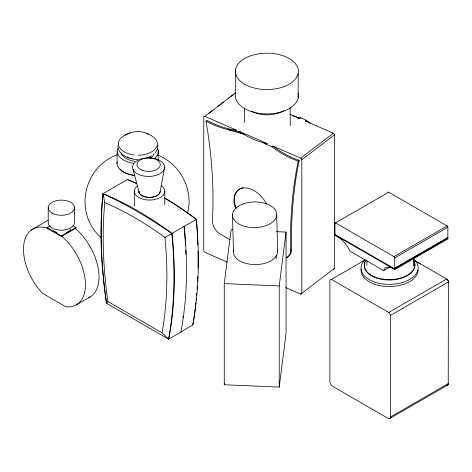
<?xml version="1.0" encoding="UTF-8"?>
<svg xmlns="http://www.w3.org/2000/svg" width="472" height="472" viewBox="0 0 472 472"><rect width="100%" height="100%" fill="white"/><g stroke="black" fill="none" stroke-linecap="round" stroke-linejoin="round"><path stroke-width="0.71" d="M334.943 223.238A0.838 0.484 60 0 1 335.533 222.902L393.967 256.638A1.05 0.608 60 0 1 394.71 257.924L394.704 268.173A0.867 0.501 60 0 1 394.091 268.527L447.869 237.481L447.881 227.227A1.05 0.608 60 0 0 447.137 225.94L388.704 192.204L334.943 223.238L334.943 233.121A1.546 0.891 60 0 0 336.034 235.009M116.991 163.424L117.174 151.6M158.09 160.486L158.238 150.751M136.32 183.307A377.163 264.521 74.1 0 0 129.717 180.481L127.416 179.572L103.002 193.667L104.778 202.659L104.383 206.954A429.373 247.9 60 0 0 107.286 296.994L107.94 301.59L106.542 303.301L168.64 339.156L180.847 332.111A402.758 232.531 60 0 0 184.133 226.412A436.181 251.83 60 0 1 185.172 239.428M157.583 148.373L157.902 145.252M276.539 231.675L286.067 232.077L286.067 333.238L279.217 387.087L224.265 384.757L224.265 283.601L231.115 229.746L232.584 229.811M224.265 384.757L224.454 383.299M279.217 387.087L279.217 285.926L286.067 232.077M187.555 213.055C193.75 189.88 180.274 164.073 158.114 155.282M180.847 332.111L192.806 324.919L193.538 320.665A475.746 276.863 59.6 0 0 195.526 306.092M164.227 197.674A377.163 264.521 74.1 0 1 194.252 217.751L196.34 219.368L171.926 233.463A336.046 194.016 60 0 0 103.002 193.667A436.181 251.83 60 0 0 106.542 303.301L105.811 298.215A475.746 277.04 59.6 0 1 102.56 198.435L103.002 193.667L105.097 194.635A377.163 157.683 49 0 1 169.625 231.882L171.926 233.463L172.433 238.838A438.748 251.499 60.4 0 1 169.401 334.896L168.64 339.156L162.014 332.807L162.71 328.96A395.949 228.601 60 0 0 165.406 242.248L164.946 237.404L163.005 235.982A329.238 190.086 60 0 0 106.666 203.456L104.778 202.659M164.634 167.171A16.036 9.257 0 0 1 140.579 175.189A16.036 9.257 0 0 1 140.579 159.153A16.036 9.257 0 0 1 164.634 167.171L160.25 191.184A10.708 6.183 0 0 1 149.541 197.367A10.708 6.183 0 0 1 138.833 191.184M157.247 149.453L155.229 152.798M448.223 384.237L448.4 281.772A2.189 1.263 60 0 0 446.854 279.088L414.953 260.674M208.417 113.528L213.078 109.964M218.324 105.958L223.569 101.952M228.23 98.388L229.392 97.497M230.56 96.607L234.053 93.934M227.138 262.048L205.591 252.656A2.295 1.493 52.6 0 1 203.757 249.983L203.757 117.091A1.469 0.956 52.6 0 1 204.895 116.389L235.776 92.783M205.998 121.127L206.966 120.389A92.506 60.274 52.6 0 0 236.472 130.16L235.504 130.897A92.506 60.274 52.6 0 1 205.998 121.127A495.458 322.83 52.6 0 1 212.447 220.813A11.617 7.57 52.6 0 0 222.165 235.021A169.832 110.66 52.6 0 0 229.941 239.693M235.504 130.897L238.248 132.089L239.215 131.352A73.077 47.613 52.6 0 0 267.14 143.529L266.173 144.267A76.033 36.114 65.1 0 1 262.585 142.467M297.472 118.112A73.077 47.613 52.6 0 0 299.767 118.584L300.735 117.847L306.529 120.372A79.868 52.044 52.6 0 0 310.788 123.481M266.173 144.267L271.972 146.792L272.934 146.054L300.729 158.173A1.357 0.885 52.6 0 1 301.815 159.754L301.815 293.301A1.599 1.044 52.6 0 1 300.534 294.05L285.719 287.59M306.617 121.912A79.868 52.044 52.6 0 1 305.561 121.109L306.529 120.372M300.729 158.173L333.356 133.228A1.357 0.885 52.6 0 1 334.442 134.809L334.442 268.356A1.599 1.044 52.6 0 1 333.492 269.205M286.221 257.954A17.883 11.652 52.6 0 0 290.681 250.75A523.495 341.097 52.6 0 1 298.227 161.088L299.195 160.35A79.868 52.044 52.6 0 1 272.934 146.054M301.815 159.754L334.442 134.809M290.681 250.75L291.649 250.012A523.495 341.097 52.6 0 1 299.195 160.35M300.534 294.05L301.702 293.159M301.815 293.301L334.442 268.356M31.063 230.147L44.616 222.324A44.191 25.512 60 0 1 48.109 220.335M47.165 227.675L61.295 235.835L61.543 236.484L47.165 228.365L47.117 227.693L50.339 225.846M47.165 228.365L47.607 228.112A44.191 25.512 60 0 0 24.037 242.956A44.191 25.512 60 0 0 37.034 286.858L42.309 293.212L65.744 306.747A43.902 25.346 60 0 0 85.402 282.333A43.902 25.346 60 0 0 61.814 236.283M61.295 235.835L76.086 227.628L76.086 228.1L61.372 236.537M76.582 304.735L90.134 296.912M446.677 385.134A3.286 1.9 60 0 0 448.323 384.184L448.4 383.535L390.421 417.012A3.286 1.9 60 0 1 388.096 418.351L333.149 386.627A5.322 3.074 60 0 1 329.875 382.532L329.875 280.291A2.189 1.263 60 0 1 331.421 279.394L365.192 259.901M393.967 256.638L447.137 225.94M394.71 257.924L447.881 227.227M383.636 270.621A22.131 9.67 60.1 0 1 394.704 269.618L447.869 238.92L447.869 238.183L394.704 268.881L335.621 234.773A1.546 0.891 60 0 1 335.079 234.289L335.079 235.192A20.62 12.06 47.8 0 1 349.911 251.151L383.636 270.621L389.966 266.963M394.433 268.721L447.598 238.03M331.421 279.394L388.698 312.464L446.677 278.993A2.437 1.404 60 0 1 448.4 281.973L390.421 315.449L390.421 417.012M389.736 418.517L447.721 385.04M164.946 237.404L171.926 233.463A402.758 232.531 60 0 1 168.64 339.156M147.683 157.742L151.559 155.854M129.074 133.299C135.269 130.75 142.349 131.051 148.344 134.018M125.109 135.033L129.847 132.962M117.121 154.775C82.865 167.306 73.526 213.958 101.48 237.923M137.907 159.571L134.473 159.377L129.765 158.303M224.265 283.601L279.217 285.926M135.051 175.295L133.653 175.195A21.865 12.207 0.9 0 1 117.062 162.15M228.283 129.664L244.885 134.544M129.499 158.226L125.31 156.462L121.652 153.89M289.79 114.236L299.767 118.584M305.561 121.109L333.356 133.228M204.895 116.389L236.472 130.16M239.215 131.352L267.14 143.529M415.378 261.394L418.564 262.786L420.275 264.09M447.869 238.183L447.261 237.829A0.867 0.501 60 0 0 447.869 237.481M336.607 236.035L393.436 268.786M72.812 225.64L75.886 227.41M107.94 301.59L162.014 332.807M121.31 153.53L118.832 150.261L117.687 146.09M133.11 169.566L139.199 192.782M164.763 198.252A336.046 194.016 60 0 1 196.34 219.368L196.789 224.631A475.746 276.863 59.6 0 1 197.868 244.85M276.692 214.412L277.689 251.375M276.102 255.057L276.203 258.691M232.472 214.772L233.469 251.729M413.649 258.231L413.649 266.072M394.704 268.881L394.704 269.618M366.88 260.367L366.88 265.358M298.139 73.608A31.482 18.178 0 0 1 247.924 85.88A31.482 18.178 0 0 1 254.626 54.634A31.482 18.178 0 0 1 298.139 73.608L298.139 97.964M290.18 107.516L290.18 125.682M244.437 107.881L244.437 122.413M235.652 69.142L235.652 93.491A31.482 18.178 0 0 0 267.14 113.905A31.482 18.178 0 0 0 298.08 93.214M164.775 191.254L164.775 204.73M134.308 191.254L134.308 204.73A15.234 8.797 0 0 0 134.437 205.875M74.47 207.692L74.47 222.619A13.127 7.581 0 0 1 61.342 230.194A13.127 7.581 0 0 1 48.215 222.619L48.215 207.692M133.836 163.371A21.865 12.207 0.9 0 1 117.799 148.438M134.201 155.082A20.833 11.629 0.9 0 1 118.566 145.382A20.833 11.629 0.9 0 1 128.355 133.777M146.302 133.511A20.833 11.629 0.9 0 1 156.946 146.29A20.833 11.629 0.9 0 1 138.095 155.306M157.424 148.226A21.865 12.207 0.9 0 1 154.173 158.751M154.197 153.494A18.083 10.095 0.9 0 1 150.131 158.161M134.732 161.33A18.083 10.095 0.9 0 1 121.162 152.916M133.883 175.531A20.833 11.629 0.9 0 1 119.994 169.047M132.195 158.663A18.083 10.095 0.9 0 1 130.962 158.332M129.021 157.683A18.083 10.095 0.9 0 1 127.139 156.857M75.367 228.454A43.902 25.346 60 0 1 98.152 267.984A43.902 25.346 60 0 1 88.347 297.82M70.664 229.156A9.422 5.44 0 0 1 70.104 230.047M69.726 230.466A9.422 5.44 0 0 1 66.275 232.46M56.852 232.46A9.422 5.44 0 0 1 53.407 230.466M161.383 185.72A15.234 8.797 0 0 1 159.931 197.691A15.234 8.797 0 0 1 139.151 197.691A15.234 8.797 0 0 1 137.706 185.72M160.25 191.254A10.708 6.183 0 0 1 149.541 197.438A10.708 6.183 0 0 1 138.833 191.254M127.416 179.572A336.046 194.016 60 0 1 136.951 183.691M185.266 240.862A436.181 251.83 60 0 1 185.514 245.151M185.75 250.13A436.181 251.83 60 0 1 185.909 254.373M183.059 316.364A436.181 251.83 60 0 1 182.876 317.739M196.34 219.368A436.181 251.83 60 0 1 192.806 324.919M198.033 251.251A475.746 276.863 59.6 0 1 198.033 268.084M197.786 276.521A475.746 276.863 59.6 0 1 197.55 281.672M197.302 286.05A475.746 276.863 59.6 0 1 197.107 288.958M196.783 293.289A475.746 276.863 59.6 0 1 196.6 295.442M196.411 297.59A475.746 276.863 59.6 0 1 196.134 300.434M195.915 302.564A475.746 276.863 59.6 0 1 195.685 304.682M236.277 208.488A22.337 14.555 52.6 0 1 239.658 188.995M240.218 188.694A22.337 14.555 52.6 0 1 243.351 187.708M235.528 208.223A22.337 14.555 52.6 0 1 243.104 188.051A22.337 14.555 52.6 0 1 266.586 204.105M291.649 250.012A17.883 11.652 52.6 0 1 286.073 257.688M243.062 133.641A78.753 59.531 23.9 0 1 238.248 132.089M298.227 161.088A79.868 52.044 52.6 0 1 271.972 146.792M300.735 117.847A73.077 47.613 52.6 0 1 292.634 115.746M284.032 110.678A23.045 13.304 0 0 1 251.452 111.174M233.646 250.384A22.396 12.915 -1.5 0 0 243.21 262.532A22.396 12.915 -1.5 0 0 266.574 262.792A22.396 12.915 -1.5 0 0 277.554 250.03M414.31 262.06A25.689 14.833 0 0 1 404.25 277.194A25.689 14.833 0 0 1 376.208 277.973L371.499 275.86L367.841 273.146A25.689 14.833 0 0 1 365.806 260.668M413.389 260.202A25.689 14.833 0 0 1 414.05 261.435M417.195 263.441A28.939 16.709 0 0 1 406.663 280.982A28.939 16.709 0 0 1 374.561 282.073L369.204 279.666L365.039 276.574A28.939 16.709 0 0 1 364.85 259.865M414.351 259.399A28.939 16.709 0 0 1 416.906 262.845M413.389 259.771A25.689 14.833 0 0 1 405.578 276.173A25.689 14.833 0 0 1 376.208 277.542L371.499 275.43L367.841 272.716A25.689 14.833 0 0 1 365.806 260.237M418.133 269.931A28.939 16.709 0 0 1 374.561 284.238L369.204 281.831L365.039 278.74A28.939 16.709 0 0 1 361.133 269.158M388.698 312.464A2.437 1.404 60 0 1 390.421 315.449M448.022 384.426A5.322 3.074 60 0 1 447.804 384.58M388.114 192.547A0.838 0.484 60 0 1 388.704 192.204M243.617 203.762L239.41 205.603A22.396 12.915 -1.5 0 0 236.767 222.619A22.396 12.915 -1.5 0 0 265.577 225.828A22.396 12.915 -1.5 0 0 274.952 209.503A22.396 12.915 -1.5 0 0 248.414 202.512L243.617 203.762M52.062 213.055A13.127 7.581 0 0 0 74.021 209.656A13.127 7.581 0 0 0 57.944 200.37A13.127 7.581 0 0 0 52.062 213.055M142.774 170.48A11.682 6.744 0 0 0 160.303 164.639A11.682 6.744 0 0 0 142.774 158.793A11.682 6.744 0 0 0 142.774 170.48"/></g></svg>
